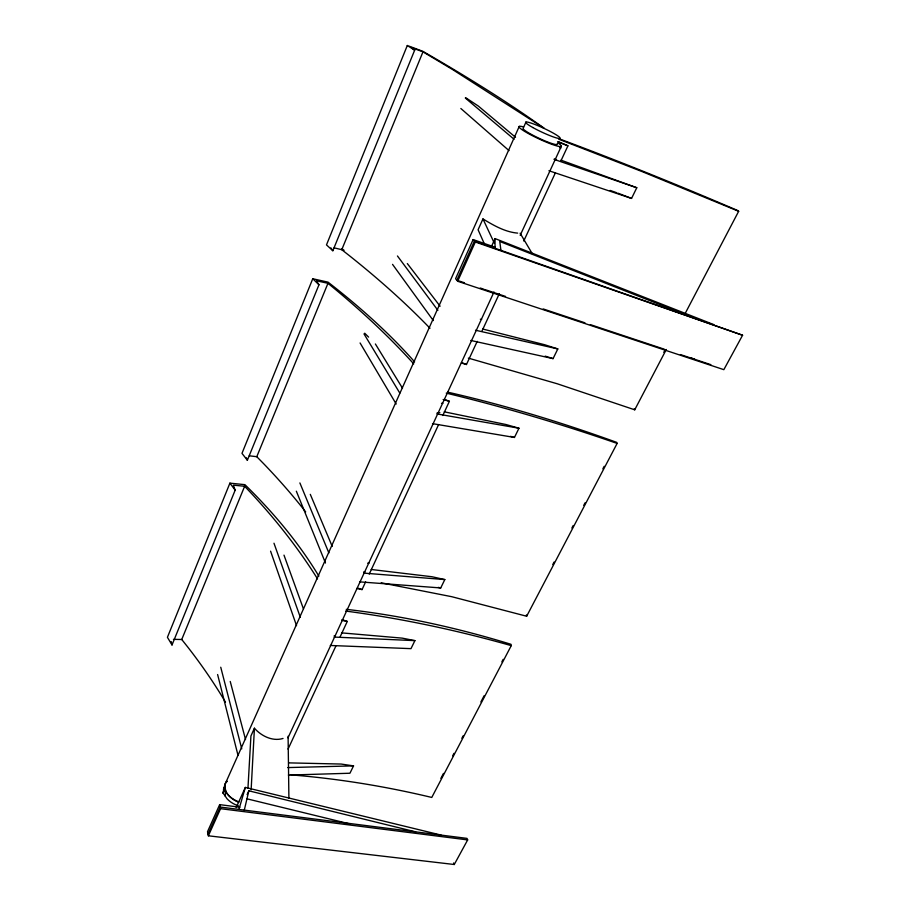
<?xml version="1.0" encoding="UTF-8"?>
<svg xmlns="http://www.w3.org/2000/svg" width="910" height="910" viewBox="0 0 910 910"><rect width="100%" height="100%" fill="white"/><g stroke="black" fill="none" stroke-linecap="round" stroke-linejoin="round"><path stroke-width="1.36" d="M495.006 248.214L495.063 238.591L713.724 324.574M251.137 789.778L254.425 728.205C261.272 736.019 272.613 741.695 283.033 738.454M247.964 788.083L250.921 736.008L254.425 728.205M238.34 805.794A17.438 10.715 23.6 0 1 227.056 798.798L223.007 792.837L224.645 785.626A18.905 11.557 23.7 0 1 227.045 781.212M244.301 810.116L248.851 790.813L415.62 831.865M238.932 809.434L245.347 787.423L441.054 835.084M224.872 795.795L226.078 792.007M318.875 576.144A1047.512 500.238 3.8 0 0 244.915 484.666L229.911 483.142L167.417 637.318L172.013 644.974L235.167 490.171L233.369 485.144L244.642 486.281L251.114 493.118A2493.468 979.479 -6.2 0 1 317.545 578.885M414.607 361.873A1193.601 388.468 11.7 0 0 328.032 282.145L312.756 278.744L241.98 453.362L247.372 460.255L318.955 284.796L316.498 280.769L327.964 283.306L335.369 289.391A3480.147 911.763 3.2 0 1 413.743 363.875M407.305 45.5L326.485 244.892L332.844 250.75L414.664 50.198L411.365 47.513L422.979 51.847L452.725 69.638L543.964 128.128A1428.836 176.95 19.9 0 0 422.775 51.278L407.305 45.5L414.664 50.198M225.487 702.145A2088.916 973.438 -13.2 0 0 187.562 646.805L181.738 639.491L244.642 486.281M305.68 511.886A2595.548 976.043 -4.8 0 0 263.399 463.44L256.779 456.695L327.964 283.306M429.998 328.26A3742.693 887.648 4.8 0 0 349.326 255.63L341.762 249.693L422.979 51.847M225.691 782.793L519.246 126.41M223.007 792.837L224.804 788.833L224.645 785.626A17.825 10.909 23.6 0 1 226.988 781.508M223.268 793.52L225.066 789.516M239.899 807.227L219.663 804.633L207.514 831.706L208.367 835.801L454.272 864.5L467.672 839.907L467.012 838.383L220.197 807.056L208.026 834.163M495.358 247.349L473.12 239.58L455.569 278.699L457.662 281.27L723.837 369.665L742.583 335.244L474.44 241.036L456.82 280.246M525.934 122.133L523.204 128.23A18.894 2.241 25 0 0 540.29 138.855A18.894 2.241 25 0 0 557.159 143.746M517.654 233.119C505.061 232.039 493.573 225.373 482.948 218.935L478.091 229.764L484.438 244.039M208.367 835.801L220.573 808.683L219.663 804.633M457.662 281.27L475.316 242.003L473.12 239.58M236.179 807.58L245.347 787.423M491.616 246.155L495.063 238.591M247.111 794.623L248.851 790.813M288.004 737.828L493.993 292.019M520.19 235.326L561.265 146.419M288.049 749.112L335.915 645.941M340.101 636.909L347.279 621.439L342.035 619.664M356.72 588.452L362.055 589.578L365.649 581.843M369.233 574.108L438.631 424.526M442.817 415.495L449.392 401.31L444.478 399.433M461.438 362.988L466.466 364.512L477.215 341.352M481.982 331.058L499.294 293.759M523.762 241.025L555.384 172.843M560.753 161.263L567.92 145.827L558.808 141.858M288.72 762.876L341.148 764.047L353.546 765.879L349.94 773.238L288.379 775.081M341.819 632.894L402.243 638.137L414.914 640.629L410.979 648.648L330.296 645.474M359.552 581.865L440.724 587.94L444.819 579.579L432.022 576.747L371.2 569.478M432.5 423.65L514.457 437.448L518.973 428.223L505.903 424.504L444.296 411.832M470.788 340.465L553.064 358.62L557.819 348.928L544.612 344.719L482.709 329.022M548.912 170.739L631.551 198.425L636.784 187.744L560.958 160.16M440.872 778.391L443.5 773.386M452.679 755.835L453.988 753.332M461.859 738.294L463.167 735.792M480.878 701.951L484.154 695.684M501.854 661.854L503.173 659.352M552.768 564.564L554.088 562.039M571.878 528.027L573.198 525.514M583.742 505.357L585.062 502.832M602.864 468.821L604.183 466.307M663.799 352.375L665.108 349.861M346.266 609.347A1279.267 807.204 55.1 0 1 511.045 644.314L511.261 645.634L431.772 797.444A4371.72 1931.964 84.7 0 0 291.063 774.876M381.199 582.798L451.735 596.698L526.651 616.241L617.128 443.42L616.707 442.374A1510.077 705.785 43.3 0 0 447.822 392.187M468.332 358.119L557.159 383.747L634.725 409.807L666.302 349.497M684.718 314.325L738.658 211.302L737.964 210.631A1971.492 386.739 32.6 0 0 558.797 138.661M439.826 412.605L436.993 413.049M334.107 635.897L335.437 635.76M363.613 571.992L364.933 571.924M367.674 563.176L369.005 563.119M287.742 767.585L353.546 765.879M173.435 639.355L181.738 639.491M334.175 637.08L414.914 640.629M441.509 403.278L442.829 403.38M363.602 573.095L444.819 579.579M249.249 455.808L256.779 456.695M220.573 808.683L467.672 839.907M345.629 611.054C401.594 618.459 456.957 630.232 511.261 645.634M480.332 319.205L481.64 319.399M436.982 413.925L518.973 428.223M556.476 159.569L554.281 159.023M341.967 620.381L347.279 621.439M438.165 587.382L440.724 587.94M475.521 330.228L557.819 348.928M334.107 247.838L341.762 249.693M446.253 393.131C504.015 407.02 561.004 423.992 617.128 443.42M246.746 798.764L349.929 823.959M510.533 436.345L514.457 437.448M443.136 399.513L449.392 401.31M559.548 147.625L560.844 148.023M545.158 356.128L553.064 358.62M458.105 280.667L464.498 282.794M480.241 288.026L484.006 289.278M485.349 289.721L505.539 296.433M543.225 308.956L584.948 322.822M590.34 324.62L664.368 349.224M680.418 354.559L695.104 359.439L691.134 357.914M696.412 359.871L710.858 364.671M554.144 159.387L636.784 187.744M358.096 588.213L362.055 589.578M610.155 190.429L616.798 192.761M475.316 242.003L742.583 335.244M559.002 139.275L642.892 171.91L738.658 211.302M618.117 193.216L631.551 198.425M461.507 362.567L466.466 364.512M686.538 315.076L499.772 241.48L500.898 250.273M557.568 141.71L567.92 145.827M465.556 97.597L478.353 106.072L515.538 137.296M465.317 98.03L514.082 139.264M460.847 108.495L509.009 150.605M407.327 263.57L440.11 306.215M312.756 278.744L318.955 284.796M364.694 333.197L368.584 337.11M229.911 483.142L235.167 490.171M397.454 255.983L437.892 310.333M392.54 264.366L433.308 320.582M330.91 247.873L332.844 250.75M375.386 343.98L402.493 388.195M363.977 333.879L399.808 393.086M520.122 233.21L532.361 253.856M360.087 342.968L396.18 404.029M482.948 218.935L494.255 243.004M634.259 408.817L634.725 409.807M310.299 494.346L332.23 546.432M299.879 482.926L328.874 552.927M453.635 862.953L454.272 864.5M296.341 491.195L325.473 563.017M224.804 788.856L226.192 792.28A18.905 11.557 23.7 0 0 238.693 802.302M246.428 457.81L247.372 460.255M283.988 555.134L303.474 608.983M273.978 543.213L300.3 617.23M270.577 551.164L296.535 625.648M230.241 681.465L245.529 739.546M220.743 667.223L241.753 748.839M217.615 674.538L237.965 755.163M171.205 641.573L172.013 644.974M526.401 614.944L526.651 616.241M224.645 785.626L225.987 791.882L228.319 795.056A17.825 10.909 23.6 0 0 238.75 801.824M288.095 736.258L288.902 798.195M557.91 142.87A23.341 2.764 25 0 1 553.689 144.952A23.341 2.764 25 0 1 525.4 131.848A23.341 2.764 25 0 1 523.546 126.934M223.462 789.539A17.438 10.715 23.6 0 1 224.497 786.934M341.796 248.612A1222.426 363.875 12.9 0 1 344.06 250.307M532.782 127.514A18.928 2.15 25 0 0 560.037 138.343A18.928 2.15 25 0 0 536.058 124.92A18.928 2.15 25 0 0 532.782 127.514"/></g></svg>
